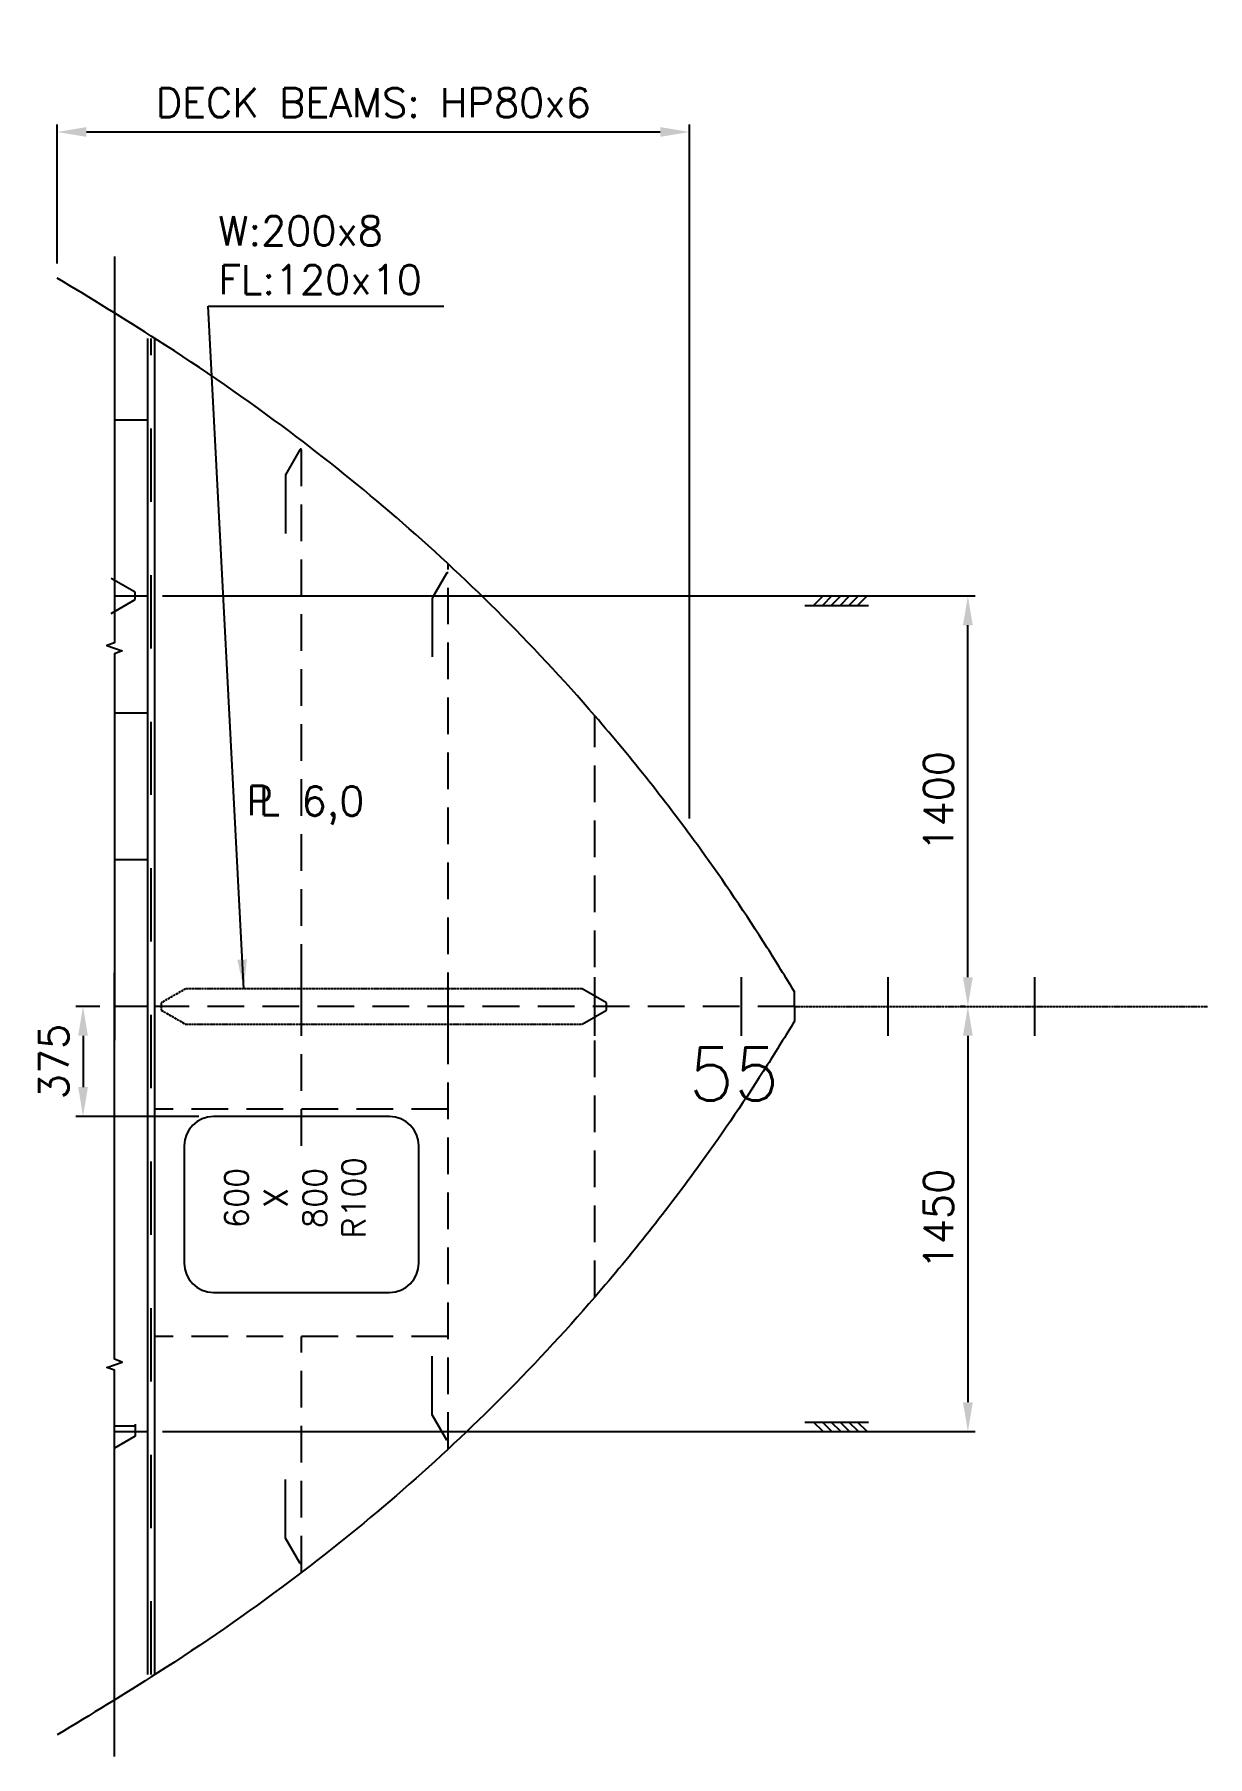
# Model space of a CAD drawing. Extents: x 53504 to 219407, y 25397 to 156081.
# Drawn here: x 180843 to 184842, y 95909 to 101783 of the extents above; entities that cross this region are included whole.
import ezdxf

# ---------------------------------------------------------------- set-up
doc = ezdxf.new("R2010")
doc.units = 0
doc.header["$LTSCALE"] = 250
for name, pattern in [('DASHED', [0.75, 0.5, -0.25]), ('JERNB', [2, 1, -1]), ('PHANTOM', [2.1, 1.25, -0.2, 0.125, -0.2, 0.125, -0.2])]:
    doc.linetypes.add(name, pattern=pattern)
doc.layers.get('0').update_dxf_attribs({"linetype": 'CONTINUOUS'})
doc.layers.get('DEFPOINTS').update_dxf_attribs({"linetype": 'CONTINUOUS'})
for name, color, linetype in [('S0CO1', 1, 'CONTINUOUS'), ('S0CO5', 4, 'CONTINUOUS'), ('S0DA1', 1, 'DASHED'), ('S0DA3', 3, 'DASHED'), ('S0PH1', 1, 'PHANTOM'), ('S0TX2', 2, 'CONTINUOUS'), ('U0CO1', 1, 'CONTINUOUS')]:
    doc.layers.add(name, color=color, linetype=linetype)
doc.styles.add('18', font='romans', dxfattribs={"height": 180})
doc.styles.add('ROMANS', font='romans', dxfattribs={"height": 100})
doc.dimstyles.get("Standard").update_dxf_attribs({"dimscale": 50, "dimtxt": 2, "dimasz": 2, "dimexe": 0.5, "dimexo": 1, "dimgap": 1, "dimtad": 1, "dimdsep": 46, "dimtxsty": 'ROMANS', "dimcen": 1.5, "dimclrd": 1, "dimclre": 1, "dimclrt": 2, "dimazin": 2, "dimtfac": 1, "dimtmove": 2, "dimatfit": 3, "dimfxl": 1, "dimtvp": 100, "dimtolj": 1, "dimarcsym": 0})

# ---------------------------------------------------------------- blocks, each defined once
blk = doc.blocks.new('*D199')
at = {"layer": 'DEFPOINTS', "color": 0, "transparency": 16777216}
for p in [(183075.9, 101450), (180919.9, 100951.5), (183075.9, 99058.7)]:
    blk.add_point(p, dxfattribs=at)
at = {"layer": 'S0TX2', "color": 1, "lineweight": -2, "transparency": 16777216}
for p, q in [((180919.9, 101001.5), (180919.9, 101475)), ((181019.9, 101450), (182975.9, 101450)), ((183075.9, 99108.7), (183075.9, 101475))]:
    blk.add_line(p, q, dxfattribs=at)
at = {"layer": 'S0TX2', "color": 1, "transparency": 16777216}
for points in [[(181019.9, 101466.7), (181019.9, 101433.4), (180919.9, 101450)], [(182975.9, 101466.7), (182975.9, 101433.4), (183075.9, 101450)]]:
    blk.add_solid(points, dxfattribs=at)
at = {"layer": 'S0TX2', "color": 2, "transparency": 16777216, "insert": (181997.9, 101550), "char_height": 100, "attachment_point": 5, "style": 'ROMANS'}
blk.add_mtext('\\A1;DECK BEAMS: HP80x6', dxfattribs=at)
blk = doc.blocks.new('SNIP-1')
at = {"color": 0, "linetype": 'PHANTOM'}
blk.add_lwpolyline([(0, 0), (0, -5), (86.6, -55), (286.6, -55)], dxfattribs=at)
blk = doc.blocks.new('*D200')
at = {"layer": 'DEFPOINTS', "color": 0, "transparency": 16777216}
for p in [(184064.4, 98467.5), (181229.1, 97017.5), (184024.6, 97017.5)]:
    blk.add_point(p, dxfattribs=at)
at = {"layer": 'S0TX2', "color": 1, "lineweight": -2, "transparency": 16777216}
for p, q in [((184014.4, 98467.5), (183999.6, 98467.5)), ((184024.6, 98367.5), (184024.6, 97117.5)), ((181279.1, 97017.5), (184049.6, 97017.5))]:
    blk.add_line(p, q, dxfattribs=at)
at = {"layer": 'S0TX2', "color": 1, "transparency": 16777216}
for points in [[(184007.9, 98367.5), (184041.3, 98367.5), (184024.6, 98467.5)], [(184007.9, 97117.5), (184041.3, 97117.5), (184024.6, 97017.5)]]:
    blk.add_solid(points, dxfattribs=at)
at = {"layer": 'S0TX2', "color": 2, "transparency": 16777216, "insert": (183924.6, 97742.5), "char_height": 100, "attachment_point": 5, "rotation": 90, "style": 'ROMANS'}
blk.add_mtext('\\A1;1450', dxfattribs=at)
blk = doc.blocks.new('*D201')
at = {"layer": 'DEFPOINTS', "color": 0, "transparency": 16777216}
for p in [(181229.1, 99867.5), (184024.6, 99867.5), (184064.4, 98467.5)]:
    blk.add_point(p, dxfattribs=at)
at = {"layer": 'S0TX2', "color": 1, "lineweight": -2, "transparency": 16777216}
for p, q in [((181279.1, 99867.5), (184049.6, 99867.5)), ((184024.6, 98567.5), (184024.6, 99767.5)), ((184014.4, 98467.5), (183999.6, 98467.5))]:
    blk.add_line(p, q, dxfattribs=at)
at = {"layer": 'S0TX2', "color": 1, "transparency": 16777216}
for points in [[(184007.9, 99767.5), (184041.3, 99767.5), (184024.6, 99867.5)], [(184007.9, 98567.5), (184041.3, 98567.5), (184024.6, 98467.5)]]:
    blk.add_solid(points, dxfattribs=at)
at = {"layer": 'S0TX2', "color": 2, "transparency": 16777216, "insert": (183924.6, 99167.5), "char_height": 100, "attachment_point": 5, "rotation": 90, "style": 'ROMANS'}
blk.add_mtext('\\A1;1400', dxfattribs=at)
blk = doc.blocks.new('ST10011')
at = {"layer": 'S0CO1'}
for p, q in [((4.24, 0.65), (-0.08, 0.65)), ((0, 0), (0.65, 0.65)), ((0.6, 0), (1.25, 0.65)), ((1.2, 0), (1.85, 0.65)), ((1.8, 0), (2.45, 0.65)), ((2.4, 0), (3.05, 0.65)), ((3, 0), (3.65, 0.65))]:
    blk.add_line(p, q, dxfattribs=at)
blk = doc.blocks.new('PLDIM2')
at = {"layer": 'S0TX2', "style": 'ROMANS'}
for s, p in [('P', (-19.2, 0.3)), ('L', (22.8, 0.3))]:
    blk.add_text(s, height=100, dxfattribs=at).set_placement(p)
blk.add_attdef('XX.X', (168.5, -1.5), '', height=100, dxfattribs=at)
blk = doc.blocks.new('*D198')
at = {"layer": 'DEFPOINTS', "color": 0, "transparency": 16777216}
for p in [(181115.6, 98467.5), (181008.4, 98092.5), (181453.1, 98092.5)]:
    blk.add_point(p, dxfattribs=at)
at = {"layer": 'S0CO1', "color": 1, "lineweight": -2, "transparency": 16777216}
for p, q in [((181065.6, 98467.5), (180983.4, 98467.5)), ((181008.4, 98367.5), (181008.4, 98192.5)), ((181403.1, 98092.5), (180983.4, 98092.5))]:
    blk.add_line(p, q, dxfattribs=at)
at = {"layer": 'S0CO1', "color": 1, "transparency": 16777216}
for points in [[(180991.8, 98367.5), (181025.1, 98367.5), (181008.4, 98467.5)], [(180991.8, 98192.5), (181025.1, 98192.5), (181008.4, 98092.5)]]:
    blk.add_solid(points, dxfattribs=at)
at = {"layer": 'S0CO1', "color": 2, "transparency": 16777216, "insert": (180908.4, 98280), "char_height": 100, "attachment_point": 5, "rotation": 90, "style": 'ROMANS'}
blk.add_mtext('\\A1;375', dxfattribs=at)

msp = doc.modelspace()

# ---------------------------------------------------------------- linework, layer by layer
at = {"color": 0, "linetype": 'Continuous'}
for p, q in [((181753.145, 98367.522), (181753.145, 98567.522)), ((182253.145, 98367.522), (182253.145, 98567.522)), ((182753.145, 98367.522), (182753.145, 98567.522)), ((183253.145, 98367.522), (183253.145, 98567.522)), ((183753.145, 98367.522), (183753.145, 98567.522)), ((184253.145, 98367.522), (184253.145, 98567.522))]:
    msp.add_line(p, q, dxfattribs=at)
at = {"layer": 'S0CO1', "color": 0}
for p, q in [((181229.145, 96188.819), (181229.145, 100746.226)), ((181253.145, 96188.819), (181253.145, 100746.226))]:
    msp.add_line(p, q, dxfattribs=at)
at = {"layer": 'S0CO1', "color": 0, "linetype": 'JERNB'}
msp.add_line((181241.145, 96188.819), (181241.145, 100746.226), dxfattribs=at)
at = {"layer": 'S0CO1', "color": 0, "linetype": 'Continuous'}
for points in [[(181115.612, 101025.659), (181115.612, 99708.176), (181089.854, 99698.801), (181141.369, 99680.051), (181115.612, 99670.676), (181115.612, 98353.192)], [(181115.612, 95909.385), (181115.612, 97226.869), (181089.854, 97236.244), (181141.369, 97254.994), (181115.612, 97264.369), (181115.612, 98581.852)]]:
    msp.add_lwpolyline(points, dxfattribs=at)
at = {"layer": 'S0CO5', "color": 0, "flags": 128}
for points in [[(183433.145, 98467.522), (183433.145, 98517.522, 0.006613), (183340.821, 98667.522, 0.015262), (183113.145, 99003.581, 0.021822), (182753.145, 99458.41, 0.018542), (182418.502, 99817.522, 0.017615), (182076.51, 100135.093, 0.017453), (181713.145, 100427.934, 0.018682), (181262.245, 100740.416, 0.00812269), (180919.87, 100951.466, 0.00812269)], [(183433.145, 98467.522), (183433.145, 98417.522, -0.006613), (183340.821, 98267.522, -0.015262), (183113.145, 97931.464, -0.021822), (182753.145, 97476.634, -0.018542), (182418.502, 97117.522, -0.017615), (182076.51, 96799.952, -0.017453), (181713.145, 96507.111, -0.018682), (181262.245, 96194.629, -0.00812269), (180919.87, 95983.578, -0.00812269)]]:
    msp.add_lwpolyline(points, format="xyb", dxfattribs=at)
at = {"layer": 'S0DA1', "color": 0}
for p, q in [((181229.145, 100467.522), (181115.612, 100467.522)), ((181753.145, 97992.522), (181753.145, 100397.703)), ((182253.145, 96958.365), (182253.145, 99976.679)), ((181229.145, 99467.522), (181115.612, 99467.522)), ((181229.145, 98967.522), (181115.612, 98967.522)), ((181229.145, 98467.522), (181115.612, 98467.522)), ((182253.145, 98117.522), (181253.145, 98117.522)), ((182253.145, 97342.522), (181253.145, 97342.522)), ((181753.145, 96537.342), (181753.145, 97342.522))]:
    msp.add_line(p, q, dxfattribs=at)
at = {"layer": 'S0DA3', "color": 0}
for p, q in [((181115.612, 99867.522), (181229.145, 99867.522)), ((182753.145, 97476.634), (182753.145, 99458.41)), ((183433.145, 98467.522), (181253.145, 98467.522)), ((181115.612, 97017.522), (181229.145, 97017.522))]:
    msp.add_line(p, q, dxfattribs=at)
at = {"layer": 'S0PH1', "color": 0, "ltscale": 0.02}
msp.add_line((183433.145, 98467.522), (184841.597, 98467.522), dxfattribs=at)
at = {"layer": 'S0PH1', "color": 0}
msp.add_line((181115.612, 97037.619), (181187.463, 97037.619), dxfattribs=at)
for points in [[(181104.21, 99807.522), (181186.482, 99855.022), (181186.482, 99880.022), (181104.21, 99927.522)], [(182710.111, 98407.522), (182792.383, 98455.022), (182792.383, 98480.022), (182710.111, 98527.522)], [(181186.482, 97042.522), (181186.482, 97002.522), (181115.612, 96961.605)]]:
    msp.add_lwpolyline(points, dxfattribs=at)
at = {"layer": 'S0PH1', "color": 0, "ltscale": 0.02}
msp.add_lwpolyline([(182710.111, 98527.522), (181357.335, 98527.522), (181275.063, 98480.022), (181275.063, 98455.022), (181357.335, 98407.522), (182710.111, 98407.522)], dxfattribs=at)
at = {"layer": 'U0CO1', "color": 0}
msp.add_lwpolyline([(181453.145, 98092.522, 0.41421356), (181353.145, 97992.522), (181353.145, 97592.522, 0.41421356), (181453.145, 97492.522), (182053.145, 97492.522, 0.41421356), (182153.145, 97592.522), (182153.145, 97992.522, 0.41421356), (182053.145, 98092.522)], format="xyb", close=True, dxfattribs=at)

# ---------------------------------------------------------------- block references
at = {"layer": 'S0CO1', "color": 0, "rotation": 270}
for p in [(181753.145, 100367.688), (182253.145, 99946.664)]:
    msp.add_blockref('SNIP-1', p, dxfattribs=at)
at = {"layer": 'S0CO1', "color": 0, "xscale": 50, "yscale": 50, "zscale": 50, "rotation": 180}
msp.add_blockref('ST10011', (183681.368, 99867.522), dxfattribs=at)
at = {"layer": 'S0CO1', "color": 0}
msp.add_blockref('PLDIM2', (181584.679, 99119.684), dxfattribs=at).add_auto_attribs({'XX.X': '6,0'})
at = {"layer": 'S0CO1', "color": 0, "xscale": -1, "rotation": 270}
for p in [(182253.145, 96988.38), (181753.145, 96567.356)]:
    msp.add_blockref('SNIP-1', p, dxfattribs=at)
at = {"layer": 'S0CO1', "color": 0, "xscale": -50, "yscale": 50, "zscale": 50}
msp.add_blockref('ST10011', (183681.368, 97017.522), dxfattribs=at)

# ---------------------------------------------------------------- texts
at = {"color": 0, "linetype": 'Continuous', "style": '18'}
msp.add_text('55', height=180, dxfattribs=at).set_placement((183073.224, 98147.407))
at = {"layer": 'S0TX2', "color": 0, "insert": (181469.574, 101163.021), "char_height": 100, "width": 506.32237, "attachment_point": 1, "style": 'ROMANS'}
msp.add_mtext('W:200x8\\PFL:120x10', dxfattribs=at)
at = {"layer": 'S0TX2', "color": 0, "insert": (181491.566, 97814.527), "char_height": 80, "width": 517.96649, "attachment_point": 2, "rotation": 90, "style": 'ROMANS'}
msp.add_mtext('600\\PX\\P800\\PR100', dxfattribs=at)

# ---------------------------------------------------------------- dimensions: what is measured, and where the dimension line sits
at = {"layer": 'S0CO1', "color": 0}
dim = msp.add_linear_dim(base=(181008.422, 98092.522), p1=(181115.612, 98467.522), p2=(181453.145, 98092.522), angle=90, dimstyle='STANDARD', dxfattribs=at)
dim.commit()
dim.dimension.update_dxf_attribs({"geometry": '*D198', "text_midpoint": (180908.422, 98280.022)})
at = {"layer": 'S0TX2', "color": 0}
dim = msp.add_linear_dim(base=(183075.859, 101450.045), p1=(180919.87, 100951.466), p2=(183075.859, 99058.727), text='DECK BEAMS: HP80x6', dimstyle='STANDARD', dxfattribs=at)
dim.commit()
dim.dimension.update_dxf_attribs({"geometry": '*D199', "text_midpoint": (181997.865, 101550.045)})
for base, p2, picture, middle in [((184024.61, 99867.522), (181229.145, 99867.522), '*D201', (183924.61, 99167.522)), ((184024.61, 97017.522), (181229.145, 97017.522), '*D200', (183924.61, 97742.522))]:
    dim = msp.add_linear_dim(base=base, p1=(184064.399, 98467.522), p2=p2, angle=90, dimstyle='STANDARD', dxfattribs=at)
    dim.commit()
    dim.dimension.update_dxf_attribs({"geometry": picture, "text_midpoint": middle})

# ---------------------------------------------------------------- leaders
msp.add_leader([(181556.02, 98527.522), (181434.709, 100855.594), (182237.927, 100855.594)], dimstyle='STANDARD', override={"dimgap": 1, "dimtad": 0}, dxfattribs=at)

doc.saveas('drawing.dxf')
